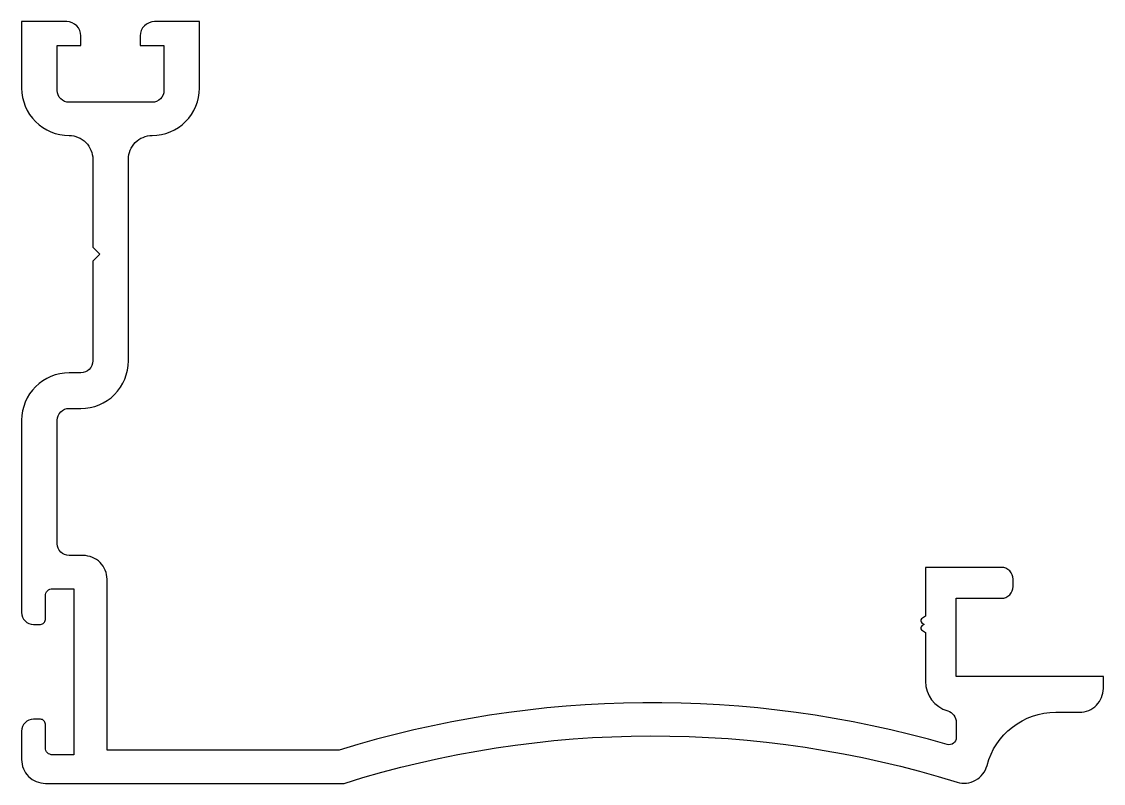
# Model space of a CAD drawing. Extents: x 906.1 to 951.7, y -25 to 7.1.
import ezdxf

# ---------------------------------------------------------------- set-up
doc = ezdxf.new("R2010")
doc.units = 0
doc.header["$LTSCALE"] = 15
doc.layers.get('0').update_dxf_attribs({"linetype": 'CONTINUOUS'})

msp = doc.modelspace()

# ---------------------------------------------------------------- linework, layer by layer
at = {"ltscale": 5}
msp.add_lwpolyline([(944.014, -18.243), (944.117, -18.308), (944.014, -18.374, 0.524993), (944.007, -18.538), (944.167, -18.658), (944.167, -20.708, 0.333976), (945.106, -21.957, -0.333976), (945.467, -22.438), (945.467, -23.081, -0.499378), (945.084, -23.37, 0.146597), (919.454, -23.608), (909.667, -23.608), (909.667, -16.408, 0.414214), (908.667, -15.408), (908.067, -15.408, -0.414214), (907.567, -14.908), (907.567, -9.708, -0.414214), (908.067, -9.208), (908.567, -9.208, 0.414214), (910.567, -7.208), (910.567, 1.292, -0.414214), (911.567, 2.292, 0.414214), (913.567, 4.292), (913.567, 7.092), (911.667, 7.092, 0.414214), (911.067, 6.492), (911.067, 6.092), (912.067, 6.092), (912.067, 4.192, -0.414214), (911.567, 3.692), (908.067, 3.692, -0.414214), (907.567, 4.192), (907.567, 6.092), (908.567, 6.092), (908.567, 6.492, 0.414214), (907.967, 7.092), (906.067, 7.092), (906.067, 4.292, 0.414214), (908.067, 2.292, -0.414214), (909.067, 1.292), (909.067, -2.408), (909.367, -2.708), (909.067, -3.008), (909.067, -7.208, -0.414214), (908.567, -7.708), (908.067, -7.708, 0.414214), (906.067, -9.708), (906.067, -17.808, 0.414214), (906.567, -18.308), (906.867, -18.308, 0.414214), (907.067, -18.108), (907.067, -17.108, -0.414214), (907.367, -16.808), (908.267, -16.808), (908.267, -23.808), (907.367, -23.808, -0.414214), (907.067, -23.508), (907.067, -22.508, 0.414214), (906.867, -22.308), (906.567, -22.308, 0.414214), (906.067, -22.808), (906.067, -24.008, 0.414214), (907.067, -25.008), (919.667, -25.008, -0.152806), (945.5, -24.956, 0.427937), (946.764, -24.253, -0.341463), (949.667, -22.008), (950.667, -22.008, 0.414214), (951.667, -21.008), (951.667, -20.508), (945.467, -20.508), (945.467, -17.208), (947.367, -17.208, 0.414214), (947.867, -16.708), (947.867, -16.408, 0.414214), (947.367, -15.908), (944.167, -15.908), (944.167, -17.958), (944.007, -18.078, 0.524993)], format="xyb", close=True, dxfattribs=at)

doc.saveas('drawing.dxf')
